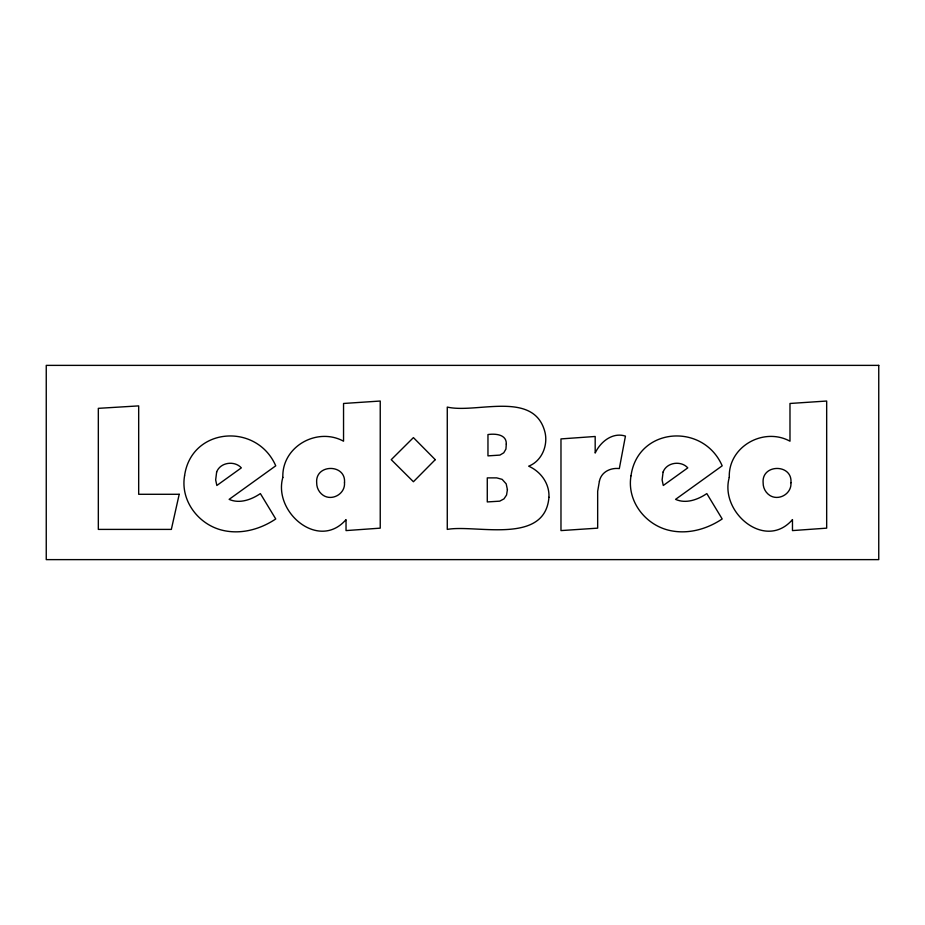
<?xml version="1.0" encoding="UTF-8"?>
<svg xmlns="http://www.w3.org/2000/svg" width="925" height="925" viewBox="0 0 925 925"><rect width="100%" height="100%" fill="white"/><g stroke="black" fill="none" stroke-linecap="round" stroke-linejoin="round"><path stroke-width="1.39" d="M282.842 477.416C272.898 512.149 318.847 551.127 346.031 519.596L346.031 530.592L380.233 528.152L380.233 401.034L343.545 403.473L343.545 441.202C317.148 426.795 281.72 446.555 282.842 477.416M729.282 477.416C719.338 512.149 765.287 551.127 792.471 519.596L792.471 530.592L826.673 528.152L826.673 401.034L789.985 403.473L789.985 441.202C763.599 426.795 728.16 446.555 729.282 477.416M184.572 475.774C180.294 500.367 197.985 523.966 221.584 530.06C240.28 534.87 260.029 529.528 275.743 518.96L260.376 493.592C251.484 499.639 239.517 504.067 229.123 499.361L275.743 465.818C256.722 422.135 191.267 427.165 184.572 475.774M631.012 475.774C626.734 500.367 644.424 523.966 668.023 530.06C686.732 534.87 706.48 529.528 722.182 518.96L706.816 493.592C697.924 499.639 685.968 504.067 675.562 499.361L722.182 465.818C703.173 422.135 637.707 427.165 631.012 475.774M506.299 444.069L505.929 449.064L503.767 452.788L499.905 455.1L487.961 455.875L487.961 434.553C495.118 433.524 506.715 434.207 506.299 444.069M548.941 497.268C545.033 545.461 475.947 524.255 447.272 529.401L447.272 407.081C476.444 413.868 534.731 389.587 545.102 432.761C547.982 445.954 541.645 461.113 528.684 466.177C540.847 471.634 549.635 483.578 548.941 497.268M507.409 489.649L506.553 495.025L503.986 498.864L499.697 501.165L487.278 501.94L487.278 477.878L496.725 477.878L502.159 479.37L506.183 483.856L507.409 489.649M344.493 482.746C345.407 493.696 332.387 501.223 323.334 495.407A14.835 14.835 0 0 1 316.685 482.746C315.067 463.737 346.262 463.645 344.493 482.746M790.933 482.746C791.858 493.696 778.838 501.223 769.773 495.407A14.835 14.835 0 0 1 763.125 482.746C761.506 463.737 792.713 463.645 790.933 482.746M216.647 472.028L215.664 479.925L216.843 485.486L241.333 467.865C234.638 460.361 220.242 462.234 216.647 472.028M663.098 472.028L662.115 479.925L663.283 485.486L687.784 467.865C681.089 460.361 666.694 462.234 663.098 472.028M599.412 481.162L597.666 491.291L597.666 528.152L560.978 530.592L560.978 438.913L595.18 436.473L595.18 453.065C600.348 441.826 612.628 431.917 625.439 436.114L619.322 468.582C610.546 467.553 601.308 471.9 599.412 481.162M179.207 494.285L171.345 529.401L98.328 529.401L98.328 408.341L138.681 405.89L138.681 494.285L179.207 494.285M435.259 459.667L413.417 481.74L391.24 459.667L413.417 437.606L435.259 459.667M878.75 365.375L46.25 365.375L46.25 559.625L878.75 559.625L878.75 365.375"/></g></svg>
